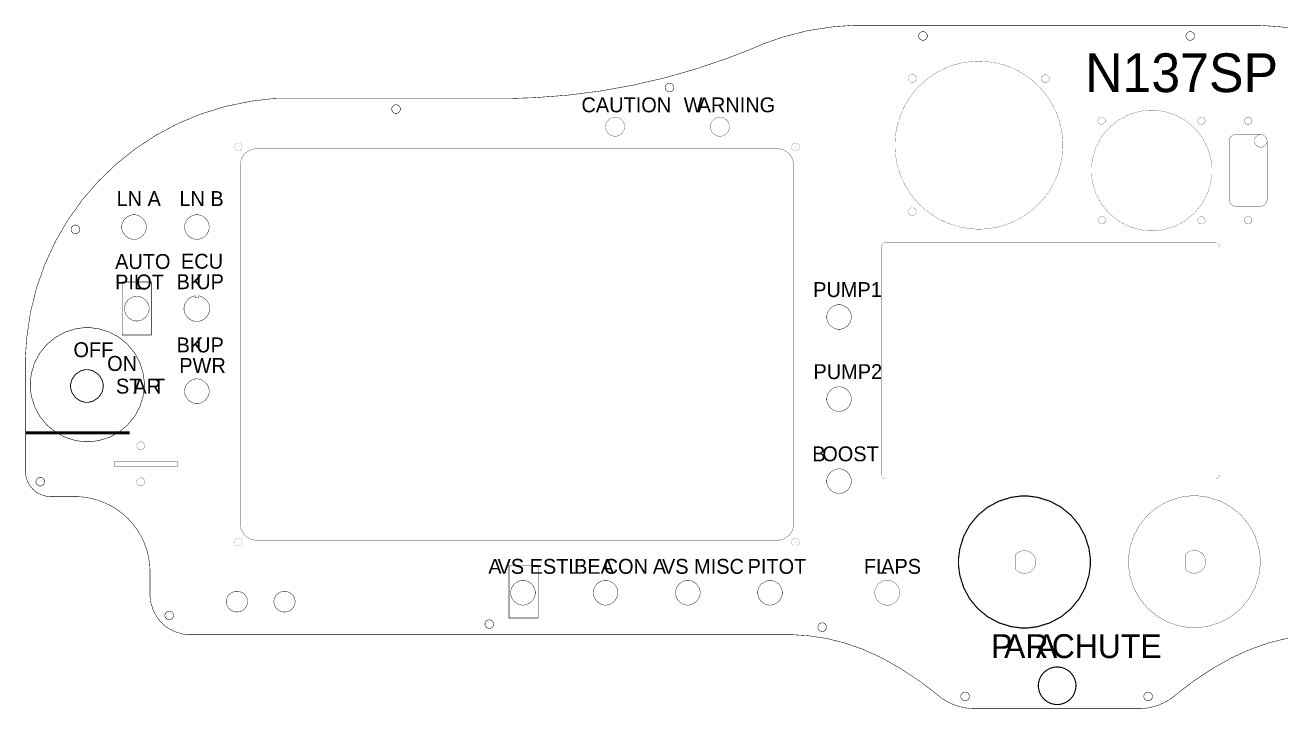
# Model space of a CAD drawing. Extents: x 0 to 38.5, y 0 to 12.7.
# Drawn here: x 0 to 23.41, y 0.01 to 12.75 of the extents above; entities that cross this region are included whole.
import ezdxf

# ---------------------------------------------------------------- set-up
doc = ezdxf.new("R2010")
doc.units = 0
doc.layers.get('0').update_dxf_attribs({"linetype": 'CONTINUOUS'})

msp = doc.modelspace()

# ---------------------------------------------------------------- linework, layer by layer
at = {"color": 0}
for points, const_width in [([(15.5564, 12.7453), (15.4347, 12.7453), (15.07, 12.7208), (14.5897, 12.6477), (14.1193, 12.5267), (13.7741, 12.4063), (13.6623, 12.3586)], 0.009375), ([(22.8993, 12.7453), (15.5564, 12.7453)], 0.009375), ([(24.7933, 12.3586), (24.6815, 12.4063), (24.3362, 12.5267), (23.8658, 12.6477), (23.3856, 12.7208), (23.0208, 12.7453), (22.8993, 12.7453)], 0.009375), ([(8.88346, 11.3829), (9.03717, 11.3829), (9.49838, 11.3984), (10.1106, 11.4448), (10.7189, 11.5219), (11.3222, 11.6293), (11.9193, 11.767), (12.5091, 11.9346), (13.0905, 12.1318), (13.5209, 12.2984), (13.6623, 12.3586)], 0.009375), ([(4.69814, 11.3829), (4.57617, 11.3763), (4.21158, 11.3327), (3.74067, 11.2371), (3.28749, 11.0985), (2.85428, 10.9191), (2.44314, 10.7013), (2.05632, 10.4474), (1.69596, 10.1596), (1.36426, 9.84033), (1.06342, 9.49181), (0.795628, 9.11643), (0.563043, 8.71636), (0.367839, 8.29406), (0.212185, 7.85172), (0.098362, 7.39171), (0.028429, 6.91629), (0.004666, 6.54992), (0.004666, 6.42774)], 0.009375), ([(8.88346, 11.3829), (4.69814, 11.3829)], 0.009375), ([(3.97488, 10.48), (3.97461, 10.48)], 0.010417), ([(14.3607, 10.48), (14.3604, 10.48)], 0.010417), ([(0.004666, 6.42774), (0.004666, 4.43956)], 0.009375), ([(0.004666, 4.43956), (0.004666, 4.41581), (0.014214, 4.3444), (0.041775, 4.25569), (0.085341, 4.17546), (0.143012, 4.10553), (0.212944, 4.04785), (0.293186, 4.00429), (0.38189, 3.97672), (0.453287, 3.96712), (0.477106, 3.96712)], 0.009375), ([(0.477106, 3.96712), (0.927681, 3.96712)], 0.009375), ([(2.32801, 2.56679), (2.32801, 2.6026), (2.32075, 2.71001), (2.29953, 2.84901), (2.26503, 2.98324), (2.21793, 3.11187), (2.15896, 3.23432), (2.08882, 3.34978), (2.00825, 3.45757), (1.91786, 3.55701), (1.81842, 3.6474), (1.71061, 3.72797), (1.59517, 3.79812), (1.47271, 3.8571), (1.34408, 3.90419), (1.20985, 3.93869), (1.07086, 3.9599), (0.963433, 3.96712), (0.927681, 3.96712)], 0.009375), ([(3.97488, 3.12181), (3.97461, 3.12181)], 0.010417), ([(14.3607, 3.12181), (14.3604, 3.12181)], 0.010417), ([(2.32801, 2.56679), (2.32801, 2.14171)], 0.009375), ([(2.32801, 2.14171), (2.32801, 2.10508), (2.3425, 1.99517), (2.38493, 1.85553), (2.45367, 1.72678), (2.52115, 1.63878), (2.5471, 1.61285), (2.57297, 1.58697), (2.66097, 1.51947), (2.78971, 1.45074), (2.92936, 1.40831), (3.03928, 1.39378), (3.07596, 1.39378)], 0.009375), ([(3.07596, 1.39378), (14.2282, 1.39378)], 0.009375), ([(14.2282, 1.39378), (14.3157, 1.39378), (14.5782, 1.37733), (14.9261, 1.3272), (15.2729, 1.24213), (15.62, 1.12093), (15.9685, 0.962457), (16.3194, 0.765408), (16.6742, 0.5287), (16.9461, 0.323242), (17.0338, 0.251031)], 0.009375), ([(21.4219, 0.251031), (21.5096, 0.323188), (21.7815, 0.5287), (22.1363, 0.765408), (22.4872, 0.962457), (22.8357, 1.12093), (23.1828, 1.24213), (23.5296, 1.3272), (23.8775, 1.37733), (24.14, 1.39378), (24.2275, 1.39378)], 0.009375), ([(17.0338, 0.251031), (17.0678, 0.223036), (17.1796, 0.150771), (17.3392, 0.077474), (17.509, 0.032552), (17.6413, 0.017253), (17.6853, 0.017253)], 0.009375), ([(20.7704, 0.017253), (20.8144, 0.017253), (20.9467, 0.032552), (21.1165, 0.077474), (21.2761, 0.150771), (21.3879, 0.223036), (21.4219, 0.251031)], 0.009375), ([(17.6853, 0.017253), (20.7704, 0.017253)], 0.009375)]:
    msp.add_lwpolyline(points, dxfattribs=dict(at, const_width=const_width))
for points, const_width in [([(16.8182, 12.5484), (16.8182, 12.5562), (16.8121, 12.5794), (16.7983, 12.6018), (16.7946, 12.6056), (16.7908, 12.6094), (16.7683, 12.6231), (16.7453, 12.6292), (16.7375, 12.6292), (16.7297, 12.6292), (16.7067, 12.6231), (16.6842, 12.6094), (16.6804, 12.6056), (16.6767, 12.6018), (16.6629, 12.5794), (16.6568, 12.5562), (16.6568, 12.5484), (16.6568, 12.5408), (16.6629, 12.5176), (16.6767, 12.4952), (16.6804, 12.4914), (16.6842, 12.4876), (16.7067, 12.4739), (16.7297, 12.4677), (16.7375, 12.4677), (16.7453, 12.4677), (16.7683, 12.4739), (16.7908, 12.4876), (16.7946, 12.4914), (16.7983, 12.4952), (16.8121, 12.5176), (16.8182, 12.5408), (16.8182, 12.5484)], 0.009375), ([(21.7989, 12.5484), (21.7989, 12.5562), (21.7926, 12.5794), (21.779, 12.6018), (21.7753, 12.6056), (21.7714, 12.6094), (21.749, 12.6231), (21.7258, 12.6292), (21.7182, 12.6292), (21.7104, 12.6292), (21.6872, 12.6231), (21.6649, 12.6094), (21.6611, 12.6056), (21.6572, 12.6018), (21.6436, 12.5794), (21.6374, 12.5538), (21.6375, 12.5484), (21.6374, 12.5431), (21.6436, 12.5176), (21.6572, 12.4952), (21.6611, 12.4914), (21.6649, 12.4876), (21.6872, 12.4739), (21.7104, 12.4677), (21.7182, 12.4677), (21.7258, 12.4677), (21.749, 12.4739), (21.7714, 12.4876), (21.7753, 12.4914), (21.779, 12.4952), (21.7926, 12.5176), (21.7989, 12.5408), (21.7989, 12.5484)], 0.009375), ([(19.3442, 10.5142), (19.3442, 10.4742), (19.3361, 10.3542), (19.3122, 10.1988), (19.2737, 10.0489), (19.2211, 9.90506), (19.1553, 9.76828), (19.0768, 9.63926), (18.9867, 9.51878), (18.8857, 9.40761), (18.7746, 9.30664), (18.654, 9.21653), (18.525, 9.13813), (18.3883, 9.07221), (18.2444, 9.01958), (18.0944, 8.98107), (17.9392, 8.95731), (17.8192, 8.94922), (17.7792, 8.94922), (17.739, 8.94922), (17.619, 8.95731), (17.4638, 8.98107), (17.3137, 9.01958), (17.1699, 9.07221), (17.0332, 9.13813), (16.9042, 9.21653), (16.7836, 9.30664), (16.6725, 9.40761), (16.5715, 9.51878), (16.4814, 9.63926), (16.4031, 9.76828), (16.3371, 9.90506), (16.2844, 10.0489), (16.246, 10.1988), (16.2222, 10.3542), (16.2142, 10.4742), (16.2142, 10.5142), (16.2142, 10.5543), (16.2222, 10.6743), (16.246, 10.8296), (16.2844, 10.9796), (16.3371, 11.1234), (16.4031, 11.2602), (16.4814, 11.3892), (16.5715, 11.5097), (16.6725, 11.6209), (16.7836, 11.7218), (16.9042, 11.812), (17.0332, 11.8903), (17.1699, 11.9563), (17.3137, 12.0089), (17.4638, 12.0474), (17.619, 12.0712), (17.739, 12.0792), (17.7792, 12.0792), (17.8192, 12.0792), (17.9392, 12.0712), (18.0944, 12.0474), (18.2444, 12.0089), (18.3883, 11.9563), (18.525, 11.8903), (18.654, 11.812), (18.7746, 11.7218), (18.8857, 11.6209), (18.9867, 11.5097), (19.0768, 11.3892), (19.1553, 11.2602), (19.2211, 11.1234), (19.2737, 10.9796), (19.3122, 10.8296), (19.3361, 10.6743), (19.3442, 10.5543), (19.3442, 10.5142)], 0.003937), ([(16.614, 11.7543), (16.614, 11.747), (16.6082, 11.7252), (16.5921, 11.7013), (16.5682, 11.6852), (16.5464, 11.6793), (16.5392, 11.6793), (16.5318, 11.6793), (16.5099, 11.6852), (16.4861, 11.7013), (16.47, 11.7252), (16.4642, 11.747), (16.4642, 11.7543), (16.4642, 11.7616), (16.47, 11.7835), (16.4861, 11.8073), (16.5099, 11.8234), (16.5318, 11.8293), (16.5392, 11.8293), (16.5464, 11.8293), (16.5682, 11.8234), (16.5921, 11.8073), (16.6082, 11.7835), (16.614, 11.7616), (16.614, 11.7543)], 0.003937), ([(19.094, 11.7542), (19.094, 11.747), (19.0882, 11.7251), (19.0721, 11.7013), (19.0482, 11.6852), (19.0264, 11.6793), (19.0192, 11.6793), (19.0118, 11.6793), (18.9899, 11.6852), (18.966, 11.7013), (18.95, 11.7251), (18.9442, 11.747), (18.9442, 11.7542), (18.9442, 11.7616), (18.95, 11.7834), (18.966, 11.8073), (18.9899, 11.8233), (19.0118, 11.8292), (19.0192, 11.8292), (19.0264, 11.8292), (19.0482, 11.8233), (19.0721, 11.8073), (19.0882, 11.7834), (19.094, 11.7616), (19.094, 11.7542)], 0.003937), ([(12.0938, 11.5879), (12.0938, 11.5933), (12.0877, 11.6188), (12.0739, 11.6412), (12.0702, 11.645), (12.0664, 11.6488), (12.044, 11.6625), (12.0208, 11.6687), (12.0131, 11.6687), (12.0054, 11.6687), (11.9822, 11.6625), (11.9598, 11.6488), (11.9561, 11.645), (11.9523, 11.6412), (11.9385, 11.6188), (11.9324, 11.5957), (11.9324, 11.5879), (11.9324, 11.5802), (11.9385, 11.557), (11.9523, 11.5346), (11.9561, 11.5308), (11.9598, 11.527), (11.9822, 11.5133), (12.0054, 11.5071), (12.0131, 11.5071), (12.0208, 11.5071), (12.044, 11.5133), (12.0664, 11.527), (12.0702, 11.5308), (12.0739, 11.5346), (12.0877, 11.557), (12.0938, 11.5826), (12.0938, 11.5879)], 0.009375), ([(6.99567, 11.186), (6.99567, 11.1938), (6.98947, 11.217), (6.97575, 11.2394), (6.972, 11.2431), (6.96821, 11.2469), (6.94581, 11.2606), (6.92264, 11.2668), (6.91493, 11.2668), (6.90717, 11.2668), (6.884, 11.2606), (6.8616, 11.2469), (6.85786, 11.2431), (6.85406, 11.2394), (6.84033, 11.217), (6.83425, 11.1938), (6.83425, 11.186), (6.83425, 11.1782), (6.84056, 11.1546), (6.85786, 11.129), (6.88351, 11.1117), (6.90707, 11.1053), (6.91493, 11.1053), (6.92275, 11.1053), (6.94635, 11.1117), (6.972, 11.129), (6.98931, 11.1546), (6.99567, 11.1782), (6.99567, 11.186)], 0.009375), ([(11.1756, 10.8565), (11.1756, 10.8476), (11.172, 10.8208), (11.1617, 10.7875), (11.1453, 10.7574), (11.1237, 10.7312), (11.0975, 10.7096), (11.0674, 10.6933), (11.0341, 10.6829), (11.0074, 10.6793), (10.9985, 10.6793), (10.9895, 10.6793), (10.9627, 10.6829), (10.9295, 10.6933), (10.8994, 10.7096), (10.8732, 10.7312), (10.8515, 10.7574), (10.8352, 10.7875), (10.8249, 10.8208), (10.8213, 10.8476), (10.8213, 10.8565), (10.8213, 10.8655), (10.8249, 10.8922), (10.8352, 10.9255), (10.8515, 10.9556), (10.8732, 10.9818), (10.8994, 11.0034), (10.9295, 11.0198), (10.9627, 11.0301), (10.9895, 11.0336), (10.9985, 11.0336), (11.0074, 11.0336), (11.0341, 11.0301), (11.0674, 11.0198), (11.0975, 11.0034), (11.1237, 10.9818), (11.1453, 10.9556), (11.1617, 10.9255), (11.172, 10.8922), (11.1756, 10.8655), (11.1756, 10.8565)], 0.005208), ([(13.1285, 10.8565), (13.1285, 10.8476), (13.1249, 10.8208), (13.1146, 10.7875), (13.0982, 10.7574), (13.0766, 10.7312), (13.0504, 10.7096), (13.0203, 10.6933), (12.987, 10.6829), (12.9602, 10.6793), (12.9513, 10.6793), (12.9424, 10.6793), (12.9156, 10.6829), (12.8824, 10.6933), (12.8523, 10.7096), (12.8261, 10.7312), (12.8044, 10.7574), (12.7881, 10.7875), (12.7778, 10.8208), (12.7742, 10.8476), (12.7742, 10.8565), (12.7742, 10.8655), (12.7778, 10.8922), (12.7881, 10.9255), (12.8044, 10.9556), (12.8261, 10.9818), (12.8523, 11.0034), (12.8824, 11.0198), (12.9156, 11.0301), (12.9424, 11.0336), (12.9513, 11.0336), (12.9602, 11.0336), (12.987, 11.0301), (13.0203, 11.0198), (13.0504, 11.0034), (13.0766, 10.9818), (13.0982, 10.9556), (13.1146, 10.9255), (13.1249, 10.8922), (13.1285, 10.8655), (13.1285, 10.8565)], 0.005208), ([(22.125, 10.0417), (22.125, 9.98503), (22.1021, 9.815), (22.0365, 9.60379), (21.9328, 9.41271), (21.7954, 9.24621), (21.629, 9.10883), (21.4379, 9.0051), (21.2267, 8.93956), (21.0567, 8.91667), (21, 8.91667), (20.9433, 8.91667), (20.7733, 8.93956), (20.5621, 9.0051), (20.371, 9.10883), (20.2044, 9.24621), (20.0671, 9.41271), (19.9633, 9.60379), (19.8978, 9.815), (19.875, 9.98503), (19.875, 10.0417), (19.875, 10.0984), (19.8978, 10.2684), (19.9633, 10.4796), (20.0671, 10.6707), (20.2044, 10.8372), (20.371, 10.9746), (20.5621, 11.0783), (20.7733, 11.1438), (20.9433, 11.1667), (21, 11.1667), (21.0567, 11.1667), (21.2267, 11.1438), (21.4379, 11.0783), (21.629, 10.9746), (21.7954, 10.8372), (21.9328, 10.6707), (22.0365, 10.4796), (22.1021, 10.2684), (22.125, 10.0984), (22.125, 10.0417)], 0.003937), ([(20.1347, 10.9689), (20.1347, 10.9622), (20.1293, 10.9421), (20.1146, 10.9201), (20.0926, 10.9053), (20.0724, 10.8998), (20.0657, 10.8998), (20.059, 10.8998), (20.0389, 10.9053), (20.0169, 10.9201), (20.0021, 10.9421), (19.9968, 10.9622), (19.9968, 10.9689), (19.9968, 10.9756), (20.0021, 10.9958), (20.0169, 11.0177), (20.0389, 11.0325), (20.059, 11.0379), (20.0657, 11.0379), (20.0724, 11.0379), (20.0926, 11.0325), (20.1146, 11.0177), (20.1293, 10.9958), (20.1347, 10.9756), (20.1347, 10.9689)], 0.003937), ([(21.9962, 10.9689), (21.9962, 10.9622), (21.9907, 10.9421), (21.976, 10.9201), (21.954, 10.9053), (21.9339, 10.8998), (21.9272, 10.8998), (21.9204, 10.8998), (21.9003, 10.9053), (21.8783, 10.9201), (21.8636, 10.9421), (21.8582, 10.9622), (21.8582, 10.9689), (21.8582, 10.9756), (21.8636, 10.9958), (21.8783, 11.0177), (21.9003, 11.0325), (21.9204, 11.0379), (21.9272, 11.0379), (21.9339, 11.0379), (21.954, 11.0325), (21.976, 11.0177), (21.9907, 10.9958), (21.9962, 10.9756), (21.9962, 10.9689)], 0.003937), ([(22.8675, 10.9689), (22.8675, 10.9622), (22.8621, 10.9421), (22.8472, 10.9201), (22.8253, 10.9053), (22.8051, 10.8998), (22.7985, 10.8998), (22.7917, 10.8998), (22.7715, 10.9053), (22.7496, 10.9201), (22.7349, 10.9421), (22.7294, 10.9622), (22.7294, 10.9689), (22.7294, 10.9756), (22.7349, 10.9958), (22.7496, 11.0177), (22.7715, 11.0325), (22.7917, 11.0379), (22.7985, 11.0379), (22.8051, 11.0379), (22.8253, 11.0325), (22.8472, 11.0177), (22.8621, 10.9958), (22.8675, 10.9756), (22.8675, 10.9689)], 0.005208), ([(4.04839, 10.48), (4.04839, 10.4729), (4.04258, 10.4514), (4.02681, 10.428), (4.00342, 10.4122), (3.98193, 10.4064), (3.97483, 10.4064), (3.96767, 10.4064), (3.94618, 10.4122), (3.92279, 10.428), (3.90701, 10.4514), (3.90126, 10.4729), (3.90126, 10.48), (3.90126, 10.4871), (3.90701, 10.5086), (3.92279, 10.532), (3.94618, 10.5478), (3.96767, 10.5535), (3.97483, 10.5535), (3.98193, 10.5535), (4.00342, 10.5478), (4.02681, 10.532), (4.04258, 10.5086), (4.04839, 10.4871), (4.04839, 10.48)], 0.002465), ([(14.4342, 10.48), (14.4342, 10.4728), (14.4283, 10.4513), (14.4126, 10.428), (14.3892, 10.4122), (14.3678, 10.4064), (14.3606, 10.4064), (14.3535, 10.4064), (14.3319, 10.4122), (14.3086, 10.428), (14.2928, 10.4513), (14.2871, 10.4728), (14.2871, 10.48), (14.2871, 10.4871), (14.2928, 10.5086), (14.3086, 10.532), (14.3319, 10.5478), (14.3535, 10.5535), (14.3606, 10.5535), (14.3678, 10.5535), (14.3892, 10.5478), (14.4126, 10.532), (14.4283, 10.5086), (14.4342, 10.4871), (14.4342, 10.48)], 0.002465), ([(22.566, 10.7125), (23.0287, 10.7125), (23.0407, 10.7125), (23.0765, 10.703), (23.1154, 10.6768), (23.1417, 10.6379), (23.1513, 10.6021), (23.1513, 10.5901), (23.1513, 9.4974), (23.1513, 9.48551), (23.1417, 9.44971), (23.1154, 9.41081), (23.0765, 9.3846), (23.0407, 9.375), (23.0287, 9.375), (22.566, 9.375), (22.554, 9.375), (22.5183, 9.3846), (22.4794, 9.41081), (22.4532, 9.44971), (22.4436, 9.48551), (22.4436, 9.4974), (22.4436, 10.5901), (22.4436, 10.6021), (22.4532, 10.6379), (22.4794, 10.6768), (22.5183, 10.703), (22.554, 10.7125), (22.566, 10.7125)], 0.005208), ([(4.30089, 10.444), (14.0346, 10.444), (14.0629, 10.444), (14.1478, 10.4213), (14.2399, 10.3593), (14.3019, 10.2671), (14.3247, 10.1822), (14.3247, 10.1539), (14.3247, 3.44775), (14.3247, 3.41949), (14.3019, 3.33464), (14.2399, 3.24246), (14.1478, 3.18039), (14.0629, 3.15767), (14.0346, 3.15767), (4.30089, 3.15767), (4.27257, 3.15767), (4.18772, 3.18039), (4.09554, 3.24246), (4.03347, 3.33464), (4.01079, 3.41949), (4.01079, 3.44775), (4.01079, 10.1539), (4.01079, 10.1822), (4.03347, 10.2671), (4.09554, 10.3593), (4.18772, 10.4213), (4.27257, 10.444), (4.30089, 10.444)], 0.005208), ([(2.26069, 8.98822), (2.26069, 8.96582), (2.24257, 8.8986), (2.19319, 8.82536), (2.11996, 8.77599), (2.05274, 8.75786), (2.03033, 8.75786), (2.00786, 8.75786), (1.94065, 8.77599), (1.8674, 8.82536), (1.81799, 8.8986), (1.79992, 8.96582), (1.79992, 8.98822), (1.79992, 9.01069), (1.81799, 9.0779), (1.8674, 9.15115), (1.94065, 9.20057), (2.00786, 9.21864), (2.03033, 9.21864), (2.05274, 9.21864), (2.11996, 9.20057), (2.19319, 9.15115), (2.24257, 9.0779), (2.26069, 9.01069), (2.26069, 8.98822)], 0.007719), ([(3.43186, 8.98822), (3.43186, 8.96582), (3.41374, 8.8986), (3.36436, 8.82536), (3.29113, 8.77599), (3.2239, 8.75786), (3.2015, 8.75786), (3.17904, 8.75786), (3.11176, 8.77599), (3.03851, 8.82536), (2.98915, 8.8986), (2.97108, 8.96582), (2.97108, 8.98822), (2.97108, 9.01069), (2.98915, 9.0779), (3.03851, 9.15115), (3.11176, 9.20057), (3.17904, 9.21864), (3.2015, 9.21864), (3.2239, 9.21864), (3.29113, 9.20057), (3.36436, 9.15115), (3.41374, 9.0779), (3.43186, 9.01069), (3.43186, 8.98822)], 0.007719), ([(16.614, 9.27425), (16.614, 9.26699), (16.6082, 9.24511), (16.5921, 9.22125), (16.5682, 9.20518), (16.5464, 9.19928), (16.5392, 9.19928), (16.5318, 9.19928), (16.5099, 9.20518), (16.4861, 9.22125), (16.47, 9.24511), (16.4642, 9.26699), (16.4642, 9.27425), (16.4642, 9.28157), (16.47, 9.30344), (16.4861, 9.32731), (16.5099, 9.34338), (16.5318, 9.34924), (16.5392, 9.34924), (16.5464, 9.34924), (16.5682, 9.34338), (16.5921, 9.32731), (16.6082, 9.30344), (16.614, 9.28157), (16.614, 9.27425)], 0.003937), ([(20.1418, 9.11453), (20.1418, 9.10786), (20.1364, 9.08768), (20.1217, 9.06575), (20.0997, 9.05094), (20.0796, 9.04551), (20.0729, 9.04551), (20.0661, 9.04551), (20.046, 9.05094), (20.024, 9.06575), (20.0092, 9.08768), (20.0039, 9.10786), (20.0039, 9.11453), (20.0039, 9.12125), (20.0092, 9.14139), (20.024, 9.16336), (20.046, 9.17811), (20.0661, 9.18354), (20.0729, 9.18354), (20.0796, 9.18354), (20.0997, 9.17811), (20.1217, 9.16336), (20.1364, 9.14139), (20.1418, 9.12125), (20.1418, 9.11453)], 0.003937), ([(21.9962, 9.11453), (21.9962, 9.10786), (21.9907, 9.08768), (21.976, 9.06575), (21.954, 9.05094), (21.9339, 9.04551), (21.9272, 9.04551), (21.9204, 9.04551), (21.9003, 9.05094), (21.8783, 9.06575), (21.8636, 9.08768), (21.8582, 9.10786), (21.8582, 9.11453), (21.8582, 9.12125), (21.8636, 9.14139), (21.8783, 9.16336), (21.9003, 9.17811), (21.9204, 9.18354), (21.9272, 9.18354), (21.9339, 9.18354), (21.954, 9.17811), (21.976, 9.16336), (21.9907, 9.14139), (21.9962, 9.12125), (21.9962, 9.11453)], 0.003937), ([(22.8675, 9.11453), (22.8675, 9.10786), (22.8621, 9.08772), (22.8472, 9.06575), (22.8253, 9.051), (22.8051, 9.04551), (22.7985, 9.04551), (22.7917, 9.04551), (22.7715, 9.051), (22.7496, 9.06575), (22.7349, 9.08772), (22.7294, 9.10786), (22.7294, 9.11453), (22.7294, 9.12125), (22.7349, 9.14144), (22.7496, 9.16336), (22.7715, 9.17817), (22.7917, 9.18354), (22.7985, 9.18354), (22.8051, 9.18354), (22.8253, 9.17817), (22.8472, 9.16336), (22.8621, 9.14144), (22.8675, 9.12125), (22.8675, 9.11453)], 0.005208), ([(1.01899, 8.94553), (1.01899, 8.9534), (1.01264, 8.977), (0.995335, 9.00265), (0.969672, 9.01997), (0.946072, 9.02626), (0.93826, 9.02626), (0.930393, 9.02626), (0.906847, 9.01997), (0.881185, 9.00265), (0.863878, 8.977), (0.857585, 8.9534), (0.857585, 8.94553), (0.857585, 8.93782), (0.863715, 8.91465), (0.877442, 8.89225), (0.881239, 8.88846), (0.884983, 8.88471), (0.907389, 8.87099), (0.930501, 8.86486), (0.93826, 8.86486), (0.945964, 8.86486), (0.969129, 8.87099), (0.991536, 8.88471), (0.995335, 8.88846), (0.999078, 8.89225), (1.0128, 8.91465), (1.01899, 8.93782), (1.01899, 8.94553)], 0.009375), ([(16.0506, 8.70161), (22.1801, 8.70161), (22.1893, 8.70161), (22.2171, 8.69422), (22.2471, 8.67404), (22.2672, 8.64404), (22.2746, 8.61643), (22.2746, 8.60721), (22.2746, 4.38818), (22.2746, 4.37901), (22.2672, 4.35135), (22.2471, 4.32135), (22.2171, 4.30117), (22.1893, 4.29372), (22.1801, 4.29372), (16.0506, 4.29372), (16.0414, 4.29372), (16.0137, 4.30117), (15.9837, 4.32135), (15.9636, 4.35135), (15.9561, 4.37901), (15.9561, 4.38818), (15.9561, 8.60721), (15.9561, 8.61643), (15.9636, 8.64404), (15.9837, 8.67404), (16.0137, 8.69422), (16.0414, 8.70161), (16.0506, 8.70161)], 0.003937), ([(2.31168, 7.46843), (2.31168, 7.44601), (2.29357, 7.37879), (2.24419, 7.30556), (2.17096, 7.25618), (2.10368, 7.23807), (2.08128, 7.23807), (2.05881, 7.23807), (1.9916, 7.25618), (1.91835, 7.30556), (1.86897, 7.37879), (1.85092, 7.44601), (1.85092, 7.46843), (1.85092, 7.49089), (1.86897, 7.55817), (1.91835, 7.6314), (1.9916, 7.68078), (2.05881, 7.69883), (2.08128, 7.69883), (2.10368, 7.69883), (2.17096, 7.68078), (2.24419, 7.6314), (2.29357, 7.55817), (2.31168, 7.49089), (2.31168, 7.46843)], 0.007719), ([(3.17042, 7.70643), (3.14908, 7.70367), (3.08729, 7.67964), (3.02106, 7.62685), (2.97726, 7.55436), (2.96143, 7.48996), (2.96143, 7.46847), (2.96143, 7.44515), (2.98025, 7.37506), (3.03174, 7.29872), (3.10801, 7.24729), (3.17811, 7.2284), (3.2015, 7.2284), (3.22483, 7.2284), (3.29492, 7.24729), (3.37125, 7.29872), (3.42269, 7.37506), (3.44157, 7.44515), (3.44157, 7.46847), (3.44157, 7.48996), (3.42567, 7.55431), (3.38183, 7.62679), (3.31565, 7.67964), (3.25385, 7.70367), (3.23264, 7.70643), (3.23264, 7.66965), (3.17042, 7.66965), (3.17042, 7.70643)], 0.008044), ([(15.4026, 7.31278), (15.4026, 7.29036), (15.3844, 7.22314), (15.3351, 7.1499), (15.2619, 7.10053), (15.1946, 7.08242), (15.1722, 7.08242), (15.1497, 7.08242), (15.0825, 7.10053), (15.0093, 7.1499), (14.9599, 7.22314), (14.9418, 7.29036), (14.9418, 7.31278), (14.9418, 7.33524), (14.9599, 7.4025), (15.0093, 7.47575), (15.0825, 7.52513), (15.1497, 7.54318), (15.1722, 7.54318), (15.1946, 7.54318), (15.2619, 7.52513), (15.3351, 7.47575), (15.3844, 7.4025), (15.4026, 7.33524), (15.4026, 7.31278)], 0.007719), ([(1.45671, 6.02761), (1.45671, 5.99799), (1.43272, 5.90913), (1.36751, 5.81239), (1.27073, 5.74713), (1.18186, 5.72319), (1.15223, 5.72319), (1.12256, 5.72319), (1.03369, 5.74713), (0.936903, 5.81239), (0.87169, 5.90913), (0.847765, 5.99799), (0.847765, 6.02761), (0.847765, 6.05729), (0.87169, 6.14615), (0.936903, 6.24294), (1.03369, 6.30821), (1.12256, 6.33208), (1.15223, 6.33208), (1.18186, 6.33208), (1.27073, 6.30821), (1.36751, 6.24294), (1.43272, 6.14615), (1.45671, 6.05729), (1.45671, 6.02761)], 0.017069), ([(3.43186, 5.92904), (3.43186, 5.90663), (3.41374, 5.83936), (3.36436, 5.76611), (3.29113, 5.71674), (3.2239, 5.69862), (3.2015, 5.69862), (3.17904, 5.69862), (3.11176, 5.71674), (3.03851, 5.76611), (2.98915, 5.83936), (2.97108, 5.90663), (2.97108, 5.92904), (2.97108, 5.9515), (2.98915, 6.01872), (3.03851, 6.09196), (3.11176, 6.14133), (3.17904, 6.1594), (3.2015, 6.1594), (3.2239, 6.1594), (3.29113, 6.14133), (3.36436, 6.09196), (3.41374, 6.01872), (3.43186, 5.9515), (3.43186, 5.92904)], 0.007719), ([(15.4026, 5.78321), (15.4026, 5.76079), (15.3844, 5.69353), (15.3351, 5.62028), (15.2619, 5.5709), (15.1946, 5.55279), (15.1722, 5.55279), (15.1497, 5.55279), (15.0825, 5.5709), (15.0093, 5.62028), (14.9599, 5.69353), (14.9418, 5.76079), (14.9418, 5.78321), (14.9418, 5.80567), (14.9599, 5.87289), (15.0093, 5.94613), (15.0825, 5.9955), (15.1497, 6.01357), (15.1722, 6.01357), (15.1946, 6.01357), (15.2619, 5.9955), (15.3351, 5.94613), (15.3844, 5.87289), (15.4026, 5.80567), (15.4026, 5.78321)], 0.007719), ([(2.23008, 4.91222), (2.23008, 4.90489), (2.22412, 4.88282), (2.2079, 4.85878), (2.18392, 4.84261), (2.16183, 4.83664), (2.15451, 4.83664), (2.14714, 4.83664), (2.12506, 4.84261), (2.10101, 4.85878), (2.08485, 4.88282), (2.07894, 4.90489), (2.07894, 4.91222), (2.07894, 4.9196), (2.08485, 4.94168), (2.10101, 4.96565), (2.12506, 4.98188), (2.14714, 4.98779), (2.15451, 4.98779), (2.16183, 4.98779), (2.18392, 4.98188), (2.2079, 4.96565), (2.22412, 4.94168), (2.23008, 4.9196), (2.23008, 4.91222)], 0.003937), ([(1.65869, 4.61626), (2.83876, 4.61626), (2.83876, 4.53228), (1.65869, 4.53228), (1.65869, 4.61626)], 0.003937), ([(15.4026, 4.25358), (15.4026, 4.23118), (15.3844, 4.1639), (15.3351, 4.09065), (15.2619, 4.04129), (15.1946, 4.02317), (15.1722, 4.02317), (15.1497, 4.02317), (15.0825, 4.04129), (15.0093, 4.09065), (14.9599, 4.1639), (14.9418, 4.23118), (14.9418, 4.25358), (14.9418, 4.27604), (14.9599, 4.34326), (15.0093, 4.4165), (15.0825, 4.46588), (15.1497, 4.48394), (15.1722, 4.48394), (15.1946, 4.48394), (15.2619, 4.46588), (15.3351, 4.4165), (15.3844, 4.34326), (15.4026, 4.27604), (15.4026, 4.25358)], 0.007719), ([(0.362956, 4.24474), (0.362956, 4.25261), (0.356608, 4.27615), (0.339301, 4.30181), (0.313639, 4.31912), (0.290093, 4.32542), (0.282281, 4.32542), (0.274414, 4.32542), (0.250814, 4.31912), (0.225151, 4.30181), (0.207844, 4.27615), (0.201551, 4.25261), (0.201551, 4.24474), (0.201551, 4.23703), (0.207682, 4.21386), (0.221408, 4.19146), (0.225206, 4.18767), (0.22895, 4.18392), (0.251357, 4.17019), (0.274522, 4.16401), (0.282281, 4.16401), (0.289985, 4.16401), (0.313097, 4.17019), (0.335504, 4.18392), (0.339301, 4.18767), (0.343044, 4.19146), (0.356771, 4.21386), (0.362956, 4.23703), (0.362956, 4.24474)], 0.009375), ([(2.23079, 4.24126), (2.23079, 4.23394), (2.22483, 4.21186), (2.20861, 4.18788), (2.18457, 4.17165), (2.16249, 4.16569), (2.15517, 4.16569), (2.14779, 4.16569), (2.12571, 4.17165), (2.10172, 4.18788), (2.0855, 4.21186), (2.07958, 4.23394), (2.07958, 4.24126), (2.07958, 4.24864), (2.0855, 4.27072), (2.10172, 4.29476), (2.12571, 4.31099), (2.14779, 4.31689), (2.15517, 4.31689), (2.16249, 4.31689), (2.18457, 4.31099), (2.20861, 4.29476), (2.22483, 4.27072), (2.23079, 4.24864), (2.23079, 4.24126)], 0.003937), ([(4.04839, 3.12169), (4.04839, 3.11458), (4.04258, 3.0931), (4.02681, 3.06972), (4.00342, 3.05393), (3.98193, 3.04812), (3.97483, 3.04812), (3.96767, 3.04812), (3.94618, 3.05393), (3.92279, 3.06972), (3.90701, 3.0931), (3.90126, 3.11458), (3.90126, 3.12169), (3.90126, 3.12885), (3.90701, 3.15033), (3.92279, 3.17372), (3.94618, 3.18951), (3.96767, 3.19526), (3.97483, 3.19526), (3.98193, 3.19526), (4.00342, 3.18951), (4.02681, 3.17372), (4.04258, 3.15033), (4.04839, 3.12885), (4.04839, 3.12169)], 0.002465), ([(14.4342, 3.12169), (14.4342, 3.11458), (14.4283, 3.0931), (14.4126, 3.06972), (14.3892, 3.05393), (14.3678, 3.04812), (14.3606, 3.04812), (14.3535, 3.04812), (14.3319, 3.05393), (14.3086, 3.06972), (14.2928, 3.0931), (14.2871, 3.11458), (14.2871, 3.12169), (14.2871, 3.12885), (14.2928, 3.15033), (14.3086, 3.17372), (14.3319, 3.18951), (14.3535, 3.19526), (14.3606, 3.19526), (14.3678, 3.19526), (14.3892, 3.18951), (14.4126, 3.17372), (14.4283, 3.15033), (14.4342, 3.12885), (14.4342, 3.12169)], 0.002465), ([(18.6276, 2.96272), (18.6157, 2.96272), (18.5803, 2.95742), (18.5357, 2.94194), (18.4957, 2.91715), (18.4692, 2.89296), (18.4618, 2.88374), (18.4618, 2.61382), (18.4692, 2.60465), (18.4957, 2.58046), (18.5357, 2.55561), (18.5803, 2.54021), (18.6157, 2.53483), (18.6276, 2.53483), (18.6383, 2.53483), (18.6707, 2.53922), (18.7108, 2.55165), (18.7472, 2.5714), (18.7789, 2.5975), (18.805, 2.62918), (18.8247, 2.66553), (18.8372, 2.70568), (18.8415, 2.73801), (18.8415, 2.74875), (18.8415, 2.76926), (18.8253, 2.83068), (18.7889, 2.89008), (18.7789, 2.90007), (18.7689, 2.9101), (18.7094, 2.94646), (18.6481, 2.96272), (18.6276, 2.96272)], 0.005208), ([(21.7949, 2.96718), (21.7831, 2.96718), (21.7475, 2.96186), (21.7031, 2.9464), (21.6631, 2.9216), (21.6365, 2.89735), (21.629, 2.88813), (21.629, 2.61822), (21.6365, 2.60906), (21.6631, 2.58485), (21.7031, 2.56006), (21.7475, 2.5446), (21.7831, 2.53928), (21.7949, 2.53928), (21.8057, 2.53928), (21.8381, 2.54368), (21.8782, 2.5561), (21.9146, 2.57585), (21.9463, 2.60194), (21.9724, 2.63363), (21.9921, 2.66997), (22.0044, 2.71012), (22.0089, 2.74246), (22.0089, 2.75319), (22.0089, 2.77371), (21.9925, 2.83512), (21.9562, 2.89447), (21.9463, 2.90451), (21.9363, 2.91456), (21.8768, 2.9509), (21.8154, 2.96718), (21.7949, 2.96718)], 0.005208), ([(9.5101, 2.17632), (9.5101, 2.15392), (9.49197, 2.08664), (9.44254, 2.0134), (9.36931, 1.96403), (9.30208, 1.9459), (9.27968, 1.9459), (9.25722, 1.9459), (9.19, 1.96403), (9.11675, 2.0134), (9.06733, 2.08664), (9.04926, 2.15392), (9.04926, 2.17632), (9.04926, 2.19879), (9.06733, 2.266), (9.11675, 2.33925), (9.19, 2.38861), (9.25722, 2.40668), (9.27968, 2.40668), (9.30208, 2.40668), (9.36931, 2.38861), (9.44254, 2.33925), (9.49197, 2.266), (9.5101, 2.19879), (9.5101, 2.17632)], 0.007719), ([(11.0501, 2.17632), (11.0501, 2.15392), (11.032, 2.08664), (10.9826, 2.0134), (10.9094, 1.96403), (10.8422, 1.9459), (10.8198, 1.9459), (10.7973, 1.9459), (10.7301, 1.96403), (10.6568, 2.0134), (10.6074, 2.08664), (10.5894, 2.15392), (10.5894, 2.17632), (10.5894, 2.19879), (10.6074, 2.266), (10.6568, 2.33925), (10.7301, 2.38861), (10.7973, 2.40668), (10.8198, 2.40668), (10.8422, 2.40668), (10.9094, 2.38861), (10.9826, 2.33925), (11.032, 2.266), (11.0501, 2.19879), (11.0501, 2.17632)], 0.007719), ([(12.5834, 2.17632), (12.5834, 2.15392), (12.5653, 2.08664), (12.5159, 2.0134), (12.4427, 1.96403), (12.3754, 1.9459), (12.353, 1.9459), (12.3306, 1.9459), (12.2633, 1.96403), (12.1901, 2.0134), (12.1407, 2.08664), (12.1226, 2.15392), (12.1226, 2.17632), (12.1226, 2.19879), (12.1407, 2.266), (12.1901, 2.33925), (12.2633, 2.38861), (12.3306, 2.40668), (12.353, 2.40668), (12.3754, 2.40668), (12.4427, 2.38861), (12.5159, 2.33925), (12.5653, 2.266), (12.5834, 2.19879), (12.5834, 2.17632)], 0.007719), ([(14.1157, 2.17632), (14.1157, 2.15392), (14.0975, 2.08664), (14.0482, 2.0134), (13.975, 1.96403), (13.9078, 1.9459), (13.8853, 1.9459), (13.8628, 1.9459), (13.7956, 1.96403), (13.7223, 2.0134), (13.673, 2.08664), (13.6549, 2.15392), (13.6549, 2.17632), (13.6549, 2.19879), (13.673, 2.266), (13.7223, 2.33925), (13.7956, 2.38861), (13.8628, 2.40668), (13.8853, 2.40668), (13.9078, 2.40668), (13.975, 2.38861), (14.0482, 2.33925), (14.0975, 2.266), (14.1157, 2.19879), (14.1157, 2.17632)], 0.007719), ([(16.3039, 2.17692), (16.3039, 2.15414), (16.2854, 2.08572), (16.2353, 2.01124), (16.1607, 1.96099), (16.0924, 1.94254), (16.0696, 1.94254), (16.0467, 1.94254), (15.9783, 1.96099), (15.9037, 2.01124), (15.8536, 2.08572), (15.8351, 2.15414), (15.8351, 2.17692), (15.8351, 2.19976), (15.8536, 2.26818), (15.9037, 2.34267), (15.9783, 2.3929), (16.0467, 2.41129), (16.0696, 2.41129), (16.0924, 2.41129), (16.1607, 2.3929), (16.2353, 2.34267), (16.2854, 2.26818), (16.3039, 2.19976), (16.3039, 2.17692)], 0.005208), ([(4.14681, 2.0096), (4.14681, 1.99989), (4.14274, 1.97076), (4.13124, 1.93457), (4.11296, 1.90181), (4.08882, 1.87326), (4.05946, 1.84972), (4.02582, 1.83192), (3.98867, 1.82069), (3.95871, 1.81674), (3.94879, 1.81674), (3.93881, 1.81674), (3.90886, 1.82069), (3.87169, 1.83192), (3.83806, 1.84972), (3.80875, 1.87326), (3.78456, 1.90181), (3.76628, 1.93457), (3.75478, 1.97076), (3.75076, 1.99989), (3.75076, 2.0096), (3.75076, 2.01938), (3.75478, 2.0485), (3.76628, 2.08475), (3.78456, 2.11751), (3.80875, 2.14606), (3.83806, 2.1696), (3.87169, 2.18739), (3.90886, 2.19862), (3.93881, 2.20253), (3.94879, 2.20253), (3.95871, 2.20253), (3.98867, 2.19862), (4.02582, 2.18739), (4.05946, 2.1696), (4.08882, 2.14606), (4.11296, 2.11751), (4.13124, 2.08475), (4.14274, 2.0485), (4.14681, 2.01938), (4.14681, 2.0096)], 0.007924), ([(5.03331, 2.0096), (5.03331, 1.99989), (5.02924, 1.97076), (5.01774, 1.93457), (4.99946, 1.90181), (4.97532, 1.87326), (4.94596, 1.84972), (4.91233, 1.83192), (4.87517, 1.82069), (4.84521, 1.81674), (4.83529, 1.81674), (4.82531, 1.81674), (4.79536, 1.82069), (4.75819, 1.83192), (4.72456, 1.84972), (4.69526, 1.87326), (4.67106, 1.90181), (4.65278, 1.93457), (4.64128, 1.97076), (4.63726, 1.99989), (4.63726, 2.0096), (4.63726, 2.01938), (4.64128, 2.0485), (4.65278, 2.08475), (4.67106, 2.11751), (4.69526, 2.14606), (4.72456, 2.1696), (4.75819, 2.18739), (4.79536, 2.19862), (4.82531, 2.20253), (4.83529, 2.20253), (4.84521, 2.20253), (4.87517, 2.19862), (4.91233, 2.18739), (4.94596, 2.1696), (4.97532, 2.14606), (4.99946, 2.11751), (5.01774, 2.08475), (5.02924, 2.0485), (5.03331, 2.01938), (5.03331, 2.0096)], 0.007924), ([(2.76699, 1.75206), (2.76699, 1.75982), (2.76085, 1.78299), (2.74713, 1.80539), (2.74337, 1.80914), (2.73958, 1.81293), (2.71718, 1.82667), (2.69401, 1.83274), (2.68631, 1.83274), (2.67854, 1.83274), (2.65539, 1.82667), (2.63297, 1.81293), (2.62924, 1.80914), (2.62543, 1.80539), (2.61171, 1.78299), (2.60558, 1.75982), (2.60558, 1.75206), (2.60558, 1.74425), (2.61187, 1.72065), (2.62918, 1.69499), (2.65483, 1.67768), (2.67844, 1.67133), (2.68631, 1.67133), (2.69413, 1.67133), (2.71767, 1.67768), (2.74333, 1.69499), (2.76064, 1.72065), (2.76699, 1.74425), (2.76699, 1.75206)], 0.009375), ([(8.73281, 1.59065), (8.73281, 1.59853), (8.72646, 1.62207), (8.70915, 1.64774), (8.68349, 1.66504), (8.65989, 1.67133), (8.65207, 1.67133), (8.64421, 1.67133), (8.62067, 1.66504), (8.595, 1.64774), (8.57769, 1.62207), (8.5714, 1.59853), (8.5714, 1.59065), (8.5714, 1.58296), (8.57747, 1.55979), (8.59119, 1.53738), (8.595, 1.53358), (8.59874, 1.52983), (8.62115, 1.51611), (8.64432, 1.50993), (8.65207, 1.50993), (8.65978, 1.50993), (8.68294, 1.51611), (8.70535, 1.52983), (8.70915, 1.53358), (8.71289, 1.53738), (8.72661, 1.55979), (8.73281, 1.58296), (8.73281, 1.59065)], 0.009375), ([(14.9389, 1.53489), (14.9389, 1.54264), (14.9328, 1.56581), (14.919, 1.58822), (14.9153, 1.59201), (14.9115, 1.59581), (14.889, 1.60954), (14.8658, 1.61567), (14.8582, 1.61567), (14.8504, 1.61567), (14.8272, 1.60954), (14.8049, 1.59581), (14.8011, 1.59201), (14.7972, 1.58822), (14.7835, 1.56581), (14.7774, 1.54025), (14.7775, 1.53489), (14.7774, 1.52957), (14.7835, 1.50401), (14.7972, 1.48156), (14.8011, 1.47775), (14.8049, 1.47401), (14.8272, 1.46029), (14.8504, 1.4541), (14.8582, 1.4541), (14.8658, 1.4541), (14.889, 1.46029), (14.9115, 1.47401), (14.9153, 1.47775), (14.919, 1.48156), (14.9328, 1.50401), (14.9389, 1.52718), (14.9389, 1.53489)], 0.009375), ([(19.5886, 0.443143), (19.5886, 0.42551), (19.5814, 0.372558), (19.561, 0.306803), (19.5287, 0.247288), (19.486, 0.195475), (19.434, 0.152669), (19.3746, 0.120388), (19.3087, 0.099989), (19.2558, 0.092828), (19.2382, 0.092828), (19.2206, 0.092828), (19.1676, 0.099989), (19.1018, 0.120388), (19.0424, 0.152669), (18.9906, 0.195475), (18.9476, 0.247288), (18.9154, 0.306803), (18.895, 0.372558), (18.8879, 0.42551), (18.8879, 0.443143), (18.8879, 0.460829), (18.895, 0.513781), (18.9154, 0.579536), (18.9476, 0.639051), (18.9906, 0.690918), (19.0424, 0.733724), (19.1018, 0.766004), (19.1676, 0.786404), (19.2206, 0.793511), (19.2382, 0.793511), (19.2558, 0.793511), (19.3087, 0.786404), (19.3746, 0.766004), (19.434, 0.733724), (19.486, 0.690918), (19.5287, 0.639051), (19.561, 0.579536), (19.5814, 0.513781), (19.5886, 0.460829), (19.5886, 0.443143)], 0.020833), ([(17.6029, 0.244413), (17.6029, 0.252171), (17.5968, 0.275336), (17.5831, 0.297743), (17.5793, 0.301486), (17.5756, 0.305285), (17.5531, 0.319011), (17.53, 0.325142), (17.5222, 0.325142), (17.5144, 0.325142), (17.4914, 0.319011), (17.469, 0.305285), (17.4653, 0.301486), (17.4614, 0.297743), (17.4476, 0.275336), (17.4415, 0.252171), (17.4415, 0.244413), (17.4415, 0.236708), (17.4476, 0.213542), (17.4614, 0.191135), (17.4653, 0.187338), (17.469, 0.183594), (17.4914, 0.169868), (17.5144, 0.163737), (17.5222, 0.163737), (17.53, 0.163737), (17.5531, 0.169868), (17.5756, 0.183594), (17.5793, 0.187338), (17.5831, 0.191135), (17.5968, 0.213542), (17.6029, 0.236708), (17.6029, 0.244413)], 0.009375), ([(21.0142, 0.244413), (21.0142, 0.252279), (21.0078, 0.275879), (20.9904, 0.30154), (20.9647, 0.318847), (20.9413, 0.325142), (20.9335, 0.325142), (20.9256, 0.325142), (20.9019, 0.318847), (20.8762, 0.30154), (20.859, 0.275879), (20.8526, 0.252279), (20.8526, 0.244413), (20.8526, 0.236708), (20.8589, 0.213542), (20.8725, 0.191135), (20.8764, 0.187338), (20.8801, 0.183594), (20.9025, 0.169868), (20.9257, 0.163737), (20.9335, 0.163737), (20.9411, 0.163737), (20.9643, 0.169868), (20.9867, 0.183594), (20.9906, 0.187338), (20.9943, 0.191135), (21.0079, 0.213542), (21.0142, 0.236708), (21.0142, 0.244413)], 0.009375)]:
    msp.add_lwpolyline(points, close=True, dxfattribs=dict(at, const_width=const_width))
at = {"color": 7}
for points, const_width in [([(23.1503, 10.5927), (23.1503, 10.5813), (23.141, 10.5468), (23.1156, 10.5092), (23.0781, 10.4839), (23.0436, 10.4746), (23.0321, 10.4746), (23.0206, 10.4746), (22.9861, 10.4839), (22.9486, 10.5092), (22.9233, 10.5468), (22.914, 10.5813), (22.914, 10.5927), (22.914, 10.6042), (22.9233, 10.6387), (22.9486, 10.6763), (22.9861, 10.7016), (23.0206, 10.7108), (23.0321, 10.7108), (23.0436, 10.7108), (23.0781, 10.7016), (23.1156, 10.6763), (23.141, 10.6387), (23.1503, 10.6042), (23.1503, 10.5927)], 0.005208), ([(1.81022, 7.96419), (2.35226, 7.96419), (2.35226, 6.97863), (1.81022, 6.97863), (1.81022, 7.96419)], 0.009116), ([(2.22114, 6.05171), (2.22114, 5.99815), (2.19949, 5.83751), (2.13758, 5.63797), (2.03956, 5.45742), (1.90978, 5.30007), (1.75244, 5.17031), (1.57189, 5.07226), (1.37234, 5.01036), (1.2117, 4.98872), (1.15815, 4.98872), (1.10455, 4.98872), (0.943901, 5.01036), (0.744358, 5.07226), (0.563803, 5.17031), (0.406467, 5.30007), (0.276693, 5.45742), (0.178657, 5.63797), (0.116753, 5.83751), (0.095161, 5.99815), (0.095161, 6.05171), (0.095161, 6.10531), (0.116753, 6.26594), (0.178657, 6.4655), (0.276693, 6.64606), (0.406467, 6.80339), (0.563803, 6.93317), (0.744358, 7.03119), (0.943901, 7.0931), (1.10455, 7.11469), (1.15815, 7.11469), (1.2117, 7.11469), (1.37234, 7.0931), (1.57189, 7.03119), (1.75244, 6.93317), (1.90978, 6.80339), (2.03956, 6.64606), (2.13758, 6.4655), (2.19949, 6.26594), (2.22114, 6.10531), (2.22114, 6.05171)], 0.010417), ([(0.037218, 5.162), (1.92697, 5.162), (1.92697, 5.14442), (0.037218, 5.14442), (0.037218, 5.162)], 0.03937), ([(19.8567, 2.74881), (19.8567, 2.6869), (19.8317, 2.50114), (19.76, 2.27046), (19.6467, 2.06168), (19.4967, 1.87978), (19.3147, 1.72971), (19.106, 1.61643), (18.8753, 1.54482), (18.6894, 1.51981), (18.6276, 1.51981), (18.5657, 1.51981), (18.3799, 1.54482), (18.1492, 1.61643), (17.9404, 1.72971), (17.7586, 1.87978), (17.6085, 2.06168), (17.4953, 2.27046), (17.4236, 2.50114), (17.3986, 2.6869), (17.3986, 2.74881), (17.3986, 2.81076), (17.4236, 2.99653), (17.4953, 3.22721), (17.6085, 3.43593), (17.7586, 3.61783), (17.9404, 3.7679), (18.1492, 3.88118), (18.3799, 3.95281), (18.5657, 3.97775), (18.6276, 3.97775), (18.6894, 3.97775), (18.8753, 3.95281), (19.106, 3.88118), (19.3147, 3.7679), (19.4967, 3.61783), (19.6467, 3.43593), (19.76, 3.22721), (19.8317, 2.99653), (19.8567, 2.81076), (19.8567, 2.74881)], 0.022346), ([(23.0239, 2.75319), (23.0239, 2.69129), (22.9989, 2.50553), (22.9274, 2.27485), (22.814, 2.06614), (22.6639, 1.88422), (22.4821, 1.73415), (22.2733, 1.62088), (22.0426, 1.54926), (21.8568, 1.52425), (21.7949, 1.52425), (21.7329, 1.52425), (21.5472, 1.54926), (21.3165, 1.62088), (21.1078, 1.73415), (20.9258, 1.88422), (20.7758, 2.06614), (20.6625, 2.27485), (20.5908, 2.50553), (20.566, 2.69129), (20.566, 2.75319), (20.566, 2.81515), (20.5908, 3.00092), (20.6625, 3.23161), (20.7758, 3.44038), (20.9258, 3.62229), (21.1078, 3.77235), (21.3165, 3.88564), (21.5472, 3.95725), (21.7329, 3.98221), (21.7949, 3.98221), (21.8568, 3.98221), (22.0426, 3.95725), (22.2733, 3.88564), (22.4821, 3.77235), (22.6639, 3.62229), (22.814, 3.44038), (22.9274, 3.23161), (22.9989, 3.00092), (23.0239, 2.81515), (23.0239, 2.75319)], 0.005208), ([(9.02089, 2.69075), (9.56293, 2.69075), (9.56293, 1.70518), (9.02089, 1.70518), (9.02089, 2.69075)], 0.009116)]:
    msp.add_lwpolyline(points, close=True, dxfattribs=dict(at, const_width=const_width))

# ---------------------------------------------------------------- texts
at = {"color": 0}
for s, height, p in [('N137SP', 0.72201, (19.7597, 11.5022)), ('CAUTION', 0.277778, (10.3711, 11.1261)), ('W', 0.277778, (12.2774, 11.1261)), ('ARNING', 0.277778, (12.5365, 11.1261)), ('LN A', 0.277778, (1.70419, 9.37993)), ('LN B', 0.277778, (2.87508, 9.37993)), ('AUTO', 0.277778, (1.67724, 8.2075)), ('ECU', 0.277778, (2.9054, 8.21281)), ('PIL', 0.277778, (1.67669, 7.82556)), ('OT', 0.277778, (2.0711, 7.82556)), ('BK', 0.277778, (2.82401, 7.83086)), ('UP', 0.277778, (3.18918, 7.83086)), ('PUMP1', 0.277778, (14.6901, 7.68392)), ('OFF', 0.277778, (0.90141, 6.56433)), ('BK', 0.277778, (2.82308, 6.65324)), ('UP', 0.277778, (3.18825, 6.65324)), ('ON', 0.277778, (1.52963, 6.30893)), ('PWR', 0.277778, (2.87354, 6.27129)), ('PUMP2', 0.277778, (14.6958, 6.15607)), ('ST', 0.277778, (1.69283, 5.88569)), ('AR', 0.277778, (2.01714, 5.88569)), ('T', 0.277778, (2.38011, 5.88569)), ('B', 0.277778, (14.6743, 4.62469)), ('OOST', 0.277778, (14.8599, 4.62469)), ('VS ESTL', 0.277778, (8.80626, 2.52839)), ('CON', 0.277778, (10.7846, 2.52839)), ('VS MISC', 0.277778, (11.8717, 2.52839)), ('PITOT', 0.277778, (13.4679, 2.52839)), ('APS', 0.277778, (15.9576, 2.52839)), ('A', 0.277778, (8.63433, 2.52839)), ('BEA', 0.277778, (10.2336, 2.52839)), ('A', 0.277778, (11.6998, 2.52839)), ('FL', 0.277778, (15.6365, 2.52839)), ('CHUTE', 0.444444, (19.1389, 0.958494)), ('P', 0.444444, (18.0088, 0.958494)), ('AR', 0.444444, (18.2483, 0.958494)), ('A', 0.444444, (18.8429, 0.958494))]:
    msp.add_text(s, height=height, dxfattribs=at).set_placement(p)

doc.saveas('drawing.dxf')
